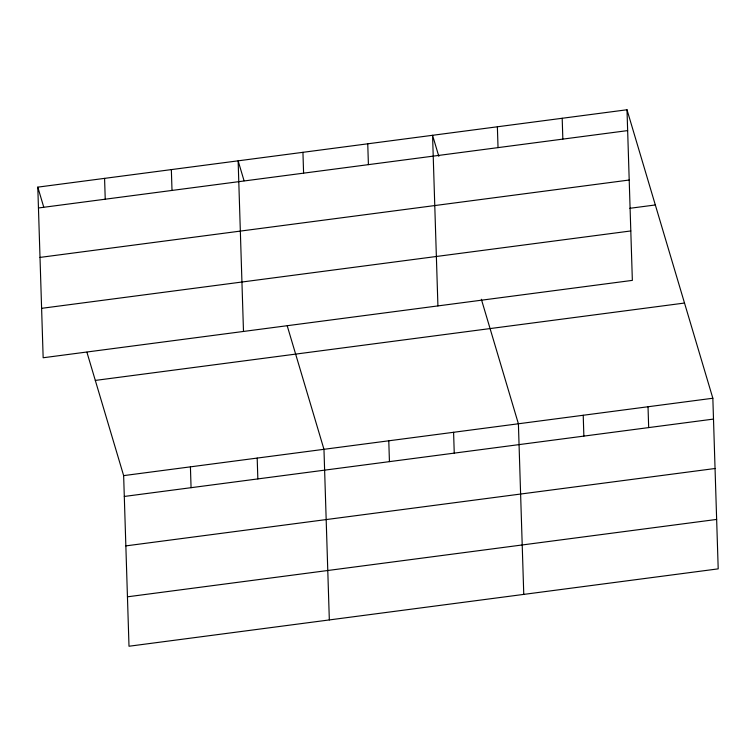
<?xml version="1.0" encoding="UTF-8"?>
<svg xmlns="http://www.w3.org/2000/svg" width="756" height="756" viewBox="0 0 756 756"><rect width="100%" height="100%" fill="white"/><g stroke="black" fill="none" stroke-linecap="round" stroke-linejoin="round"><path stroke-width="1.13" d="M626.998 109.762L632.356 280.381L43.158 357.758L37.8 187.138L626.998 109.762L712.842 398.242L718.2 568.862L129.002 646.238L123.644 475.618L86.921 352.239M38.452 207.976L627.65 130.599M40.011 257.409L629.209 180.022M629.861 208.297L655.329 204.961M41.608 308.335L630.806 230.949M95.313 380.419L684.511 303.043M123.644 475.618L712.842 398.242M124.296 496.456L713.494 419.079M125.846 545.889L715.044 468.503M127.452 596.815L716.65 519.429M438.82 156.322L432.564 135.296L437.922 305.915M481.355 299.263L518.399 423.776L523.766 594.396M244.056 180.75L238.131 160.83L243.489 331.449M287.252 325.921L323.965 449.31L329.332 619.929M37.8 187.138L43.725 207.059M648.024 406.747L648.676 427.584M583.216 415.261L583.868 436.099M562.19 118.267L562.842 139.104M497.372 126.781L498.034 147.618M453.591 432.29L454.243 453.127M388.782 440.795L389.435 461.632M367.747 143.801L368.408 164.638M302.939 152.315L303.591 173.152M257.191 458.079L257.843 478.917M190.417 466.849L191.07 487.686M171.347 169.599L172.009 190.436M104.574 178.369L105.235 199.206"/></g></svg>
